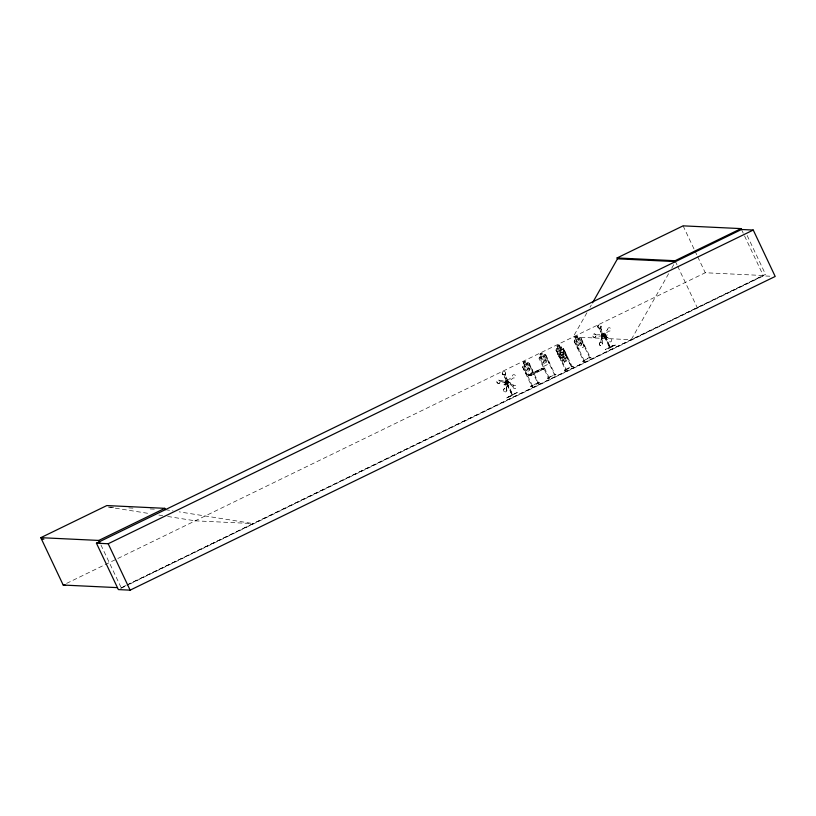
<?xml version="1.0" encoding="UTF-8"?>
<svg xmlns="http://www.w3.org/2000/svg" width="816" height="816" viewBox="0 0 816 816"><rect width="100%" height="100%" fill="white"/><g stroke="black" fill="none" stroke-linecap="round" stroke-linejoin="round"><path stroke-width="0.61" stroke-dasharray="4.08 3.06" d="M605.9 335.06L603.126 336.151L603.585 335.019L602.983 336.09L608.512 340.119A1.714 1.571 74.8 0 0 610.358 341.904A1.714 1.571 74.8 0 0 611.592 339.721A1.714 1.571 74.8 0 0 609.317 338.691L603.585 335.019L609.399 338.671M513.131 386.733L507.481 382.245L508.123 381.511L513.805 385.499L507.481 382.245L508.429 382.561M600.647 342.373L602.147 335.631L600.443 342.404A1.714 1.571 74.8 0 0 599.505 344.77A1.714 1.571 74.8 0 0 601.871 345.454A1.714 1.571 74.8 0 0 602.065 342.832L603.299 335.957L601.81 342.71M506.104 388.997C509.786 379.001 505.39 380.603 504.696 388.63A1.714 1.591 53.8 0 0 503.696 390.895A1.714 1.591 53.8 0 0 506.134 391.68A1.714 1.591 53.8 0 0 506.348 389.089L507.725 382.439M557.828 348.259L556.359 348.962L555.941 350.156L560.857 360.55L561.959 361.019L567.181 358.459M567.171 358.459L567.599 357.265L562.683 346.882L561.581 346.412L560.051 347.157L558.991 344.872L556.726 345.974L557.93 348.299L557.155 349.605L559.174 353.869L561.153 355.144L563.162 359.397L565.264 358.367L563.244 354.103L563.509 351.747L561.5 347.483L560.011 347.269L558.97 344.872M548.25 377.604C548.209 376.941 550.229 377.635 548.536 378.287L539.039 358.326L539.468 357.133L540.926 356.419L539.835 354.134L542.11 353.042L543.15 355.439L544.619 355.654L546.638 359.917L546.373 362.294L544.272 363.314L542.273 362.039L540.263 357.775L541.028 356.459L539.947 354.175L542.069 353.155M539.131 358.316L539.539 357.194L544.731 354.674L545.771 355.113L555.288 375.013C554.982 373.157 555.614 375.044 548.311 377.533M574.658 340.109L579.86 337.579L580.9 338.028L584.236 346.688L578.932 349.268L577.085 347.371L574.178 341.241L574.607 340.048L576.065 339.334L574.974 337.049L577.249 335.957L578.289 338.354M574.27 341.231L574.678 340.109M505.512 382.541C509.867 383.602 505.93 378.889 505.981 382.969M506.971 381.449L507.389 381.939M586.918 312.752L573.107 337.008L705.259 272.748L763.256 275.512L253.113 523.586M590.039 307.255L591.284 305.051M668.61 273.697L631.196 339.731L765.53 274.38L747.038 235.253M671.731 268.199L675.475 261.599L677.107 265.047M564.611 370.117L566.202 369.75L557.308 351.217L556.696 351.523L557.359 351.217M556.033 350.156L565.6 370.046C564.448 369.464 566.508 368.21 566.12 370.107L564.335 370.291L564.539 369.74M565.998 370.107L564.631 370.046M532.236 386.06L530.971 386.019L532.338 386.407M531.665 385.662C532.073 388.028 532.43 383.734 532.43 386.437L530.798 386.549L532.338 386.366M547.679 377.9L549.137 378.318L547.526 378.379M583.889 361.396L582.94 361.131M584.062 360.896L583.899 361.417M604.503 335.774L603.881 335.947L603.095 334.305L600.749 327.685A1.714 1.571 74.8 0 0 600.178 325.115A1.714 1.571 74.8 0 0 597.955 326.043A1.714 1.571 74.8 0 0 599.291 328.287L602.035 334.703L604.962 333.458L605.737 335.101M604.044 335.998L603.065 336.07L602.351 334.499L604.217 333.662L604.993 335.305L604.217 333.662M502.625 374.034L503.727 374.768L505.155 374.279A1.714 1.591 53.8 0 0 504.614 371.739A1.714 1.591 53.8 0 0 502.299 372.545A1.714 1.591 53.8 0 0 503.645 374.799L506.44 381.154M507.511 380.807L505.216 374.228M504.961 374.524L505.277 374.238A1.754 1.632 53.8 0 0 504.186 371.413A1.754 1.632 53.8 0 0 502.401 373.616L503.707 374.748M607.685 329.684A1.714 1.571 74.8 0 1 609.195 327.716A1.714 1.571 74.8 0 1 610.796 329.746A1.714 1.571 74.8 0 1 608.736 331.01L603.605 335.294L602.82 334.305L607.604 329.705M507.287 380.827L512.356 376.513A1.714 1.591 53.8 0 1 513.947 374.666A1.714 1.591 53.8 0 1 515.569 376.727A1.714 1.591 53.8 0 1 513.417 377.869L508.082 381.837L505.063 374.371M604.891 334.907C605.676 334.019 599.872 336.274 604.748 334.295M503.931 374.768L506.379 381.205L507.572 380.756M499.994 382.52A1.714 1.591 53.8 0 1 497.576 382.979A1.714 1.591 53.8 0 1 497.372 380.419A1.714 1.591 53.8 0 1 499.871 380.848L506.624 381.021L506.654 382.327M505.553 383.785L504.778 382.143L507.185 380.807L507.96 382.449L505.42 383.877M504.778 382.143L506.593 381.235L507.368 382.877L506.879 383.245M507.185 380.807L507.603 382.714M503.911 384.53L509.572 381.725L508.613 383.071L504.145 385.019L503.911 384.53L509.572 381.725M504.145 385.019L509.796 382.204M513.162 386.519L513.07 386.784A1.714 1.591 53.8 0 0 514.937 388.62A1.714 1.591 53.8 0 0 516.253 386.539A1.714 1.591 53.8 0 0 513.917 385.427L513.743 385.55M507.613 397.361C540.039 380.919 486.632 407.735 514.733 394.261M604.248 336.325L605.125 335.876L610.195 347.259L609.542 347.545L604.248 336.325L605.125 335.876M609.542 347.545L610.419 347.096M507.481 382.245L508.123 381.511L513.805 385.499M565.396 370.117L572.281 366.782L563.397 348.248L562.775 348.544L571.526 367.149L562.826 348.544L563.448 348.248M572.822 366.374C569.527 367.006 572.648 365.405 572.159 366.812M537.775 382.694L537.897 383.438L538.57 383.143L529.105 363.171L528.003 362.702L526.463 363.446L525.341 361.284L523.24 362.304L524.331 364.589L523.556 365.894L525.565 370.158L527.554 371.443L529.666 370.413L529.931 368.036L527.911 363.773L526.422 363.559L525.382 361.172L523.127 362.263L524.219 364.548L522.75 365.262L522.332 366.455L531.828 386.417L531.471 385.733L532.256 385.376M537.581 382.765L538.091 383.367M583.766 361.131C582.665 360.958 584.338 359.326 584.307 360.896C581.665 362.947 590.764 355.093 589.948 358.163L590.509 357.857L580.951 337.957M537.703 382.694L538.703 383.071L531.859 386.376M506.512 383.816L507.43 383.418L512.723 394.628L512.111 394.944L506.512 383.816L507.43 383.418M601.555 336.926L607.349 334.315L607.583 334.795L603.279 337.008L601.555 336.926L607.349 334.315M601.79 337.406L607.583 334.795M511.816 395.026L512.723 394.628M612.031 346.004L605.186 349.523L615.254 345.127L611.98 345.913L615.254 345.127M608.41 348.646L615.213 345.035M603.116 335.723L609.144 338.824M532.522 386.05L523.75 367.506L523.127 367.812M538.58 383.102L538.387 382.388M549.229 377.92L540.416 359.387L539.835 359.683M584.327 360.856L575.545 342.292L574.974 342.598M589.876 358.153L581.043 339.629L581.706 339.323M562.856 349.238L557.563 351.818L557.96 354.43M556.838 346.015L558.95 344.984M556.42 349.024L561.602 346.504M558.838 356.296L560.704 358.183L565.865 355.562L565.498 353.022M560.684 358.183L565.978 355.613L565.58 353.002M565.978 369.26L571.251 366.659M572.995 366.68L571.567 366.782L573.342 366.578L572.781 366.384M100.929 544.945L121.237 587.816L125.797 585.602M126.929 585.052L253.256 523.597L179.265 511.867M66.606 583.389L116.698 559.031M117.841 558.481L573.199 336.967L631.339 339.731L126.888 585.052M543.17 355.327L544.721 354.583L545.833 355.042M578.309 338.242L579.86 337.487L580.961 337.957M528.013 362.794L522.811 365.323L522.424 366.445L525.249 372.586L527.116 374.381M549.086 363.783L548.709 361.172L549.097 363.783L543.793 366.353L541.946 364.456M528.064 375.166L541.804 368.485L544.303 368.597L530.737 375.676L528.064 375.166L530.553 375.289L544.303 368.597M528.513 374.983L531.053 375.482L528.513 374.983L541.498 368.669L544.037 369.169L541.498 368.669M528.238 375.554L541.987 368.873L544.486 368.985M537.713 382.959L532.083 385.427M549.076 377.431L554.421 374.83M584.215 360.346L589.56 357.745M556.043 374.881L554.584 374.524L555.88 374.575M590.264 357.602L589.744 357.428L591.182 357.796M530.808 386.57L531.002 385.999M582.655 361.355L584.093 360.845M538.091 382.949L539.692 382.908L537.917 382.643L539.162 382.704M121.196 587.816L125.746 585.602M120.666 588.479L128.693 584.572M129.836 584.011L763.439 275.9L771.671 276.287M554.747 375.268L545.904 356.714L546.526 356.408M599.434 328.338L601.953 334.733L603.554 334.183L604.33 335.825M603.044 335.417L602.973 334.784M600.515 327.859L602.82 334.305M595.69 334.937L602.208 334.57L602.32 335.845L595.741 336.437A1.714 1.571 74.8 0 1 593.405 337.018A1.714 1.571 74.8 0 1 593.171 334.407A1.714 1.571 74.8 0 1 595.588 334.733L595.67 334.713A1.714 1.571 74.8 0 0 593.252 334.387A1.714 1.571 74.8 0 0 593.487 336.998A1.714 1.571 74.8 0 0 595.823 336.416M604.962 333.458L605.278 335.223M601.953 334.733L602.32 335.845M602.351 334.499L603.585 336.019L602.983 336.09M603.065 336.671A1.499 1.377 74.8 0 0 603.728 334.223A1.499 1.377 74.8 0 0 601.402 334.733A1.499 1.377 74.8 0 0 603.065 336.671L603.269 336.62A1.499 1.377 74.8 0 0 603.932 334.162A1.499 1.377 74.8 0 0 601.606 334.682A1.499 1.377 74.8 0 0 603.269 336.62M564.356 370.24L566.12 370.107M499.902 381.103L506.552 381.072M506.716 382.276L499.933 382.571A1.714 1.591 53.8 0 1 497.505 383.03A1.714 1.591 53.8 0 1 497.311 380.46A1.714 1.591 53.8 0 1 499.8 380.899M599.505 328.297L597.822 326.808A1.714 1.571 74.8 0 1 599.78 324.992A1.714 1.571 74.8 0 1 600.658 327.706M582.91 361.162L584.276 361.223M529.819 364.538L529.196 364.844L537.938 383.438M547.781 378.257L549.137 378.318M530.808 386.498L532.43 386.437M113.761 507.215L107.467 506.92L150.103 513.672M128.857 507.94L135.14 508.235M150.236 508.96L156.529 509.255M195.116 520.822L253.256 523.597M165.464 509.684L172.992 510.877M158.885 515.069L162.649 515.661M167.668 516.457L195.259 520.832M602.055 335.651L603.299 335.957M577.147 347.32L578.962 349.166M525.239 372.586L527.095 374.483L532.389 371.902L532.001 369.291M562.836 349.238L564.692 351.135M564.631 351.186L562.816 349.34L557.654 351.869L558.042 354.399M598.148 327.624L599.648 328.338L600.719 327.716A1.754 1.612 74.8 0 0 599.617 324.88A1.754 1.612 74.8 0 0 597.934 327.216M602.912 334.274L603.697 335.274M502.605 373.993L502.299 373.208M741.499 229.49L763.439 275.9M683.094 225.848L694.447 249.869M694.987 251.012L697.15 255.592M697.69 256.734L705.259 272.748M677.647 266.2L697.415 308.009M604.891 336.049L610.195 347.259M604.472 336.161L609.776 347.371M574.199 341.241L583.675 361.202M545.751 355.113L548.638 361.192M529.043 363.232L531.93 369.322M506.236 381.5L507.011 383.143M507.134 383.489L512.438 394.709M506.807 383.734L512.111 394.944M505.135 381.878L505.91 383.52M583.848 344.077L584.225 346.688M506.287 389.14A1.714 1.591 53.8 0 1 506.134 391.68A1.714 1.591 53.8 0 1 503.758 390.854A1.714 1.591 53.8 0 1 504.757 388.579M600.525 342.383A1.714 1.571 74.8 0 0 599.597 344.75A1.714 1.571 74.8 0 0 601.963 345.433A1.714 1.571 74.8 0 0 601.984 342.853M560.806 351.655C561.102 358.703 557.491 351.145 562.734 355.776C562.428 348.728 566.059 356.286 560.806 351.655M527.207 367.945C528.003 371.984 524.79 371.963 526.524 367.679L523.954 365.65L526.769 366.914C525.892 363.069 529.207 363.14 527.452 367.21C532.144 368.934 529.706 370.994 527.207 367.945M543.915 359.825C544.649 363.712 541.64 364.324 543.242 359.55C538.897 358.397 541.1 355.674 543.476 358.785C542.599 354.94 545.914 355.021 544.16 359.081C548.536 360.397 546.526 363.018 543.915 359.825M579.054 342.73C579.778 346.627 576.779 347.239 578.371 342.465C574.036 341.312 576.239 338.589 578.615 341.7C577.738 337.855 581.053 337.926 579.299 341.996C583.991 343.73 581.553 345.78 579.054 342.73M560.541 348.055L560.357 350.615C557.991 347.514 555.798 350.227 560.123 351.39L559.858 354.746L562.489 356.51C560.755 360.58 564.06 360.652 563.183 356.806C565.549 359.917 567.742 357.194 563.417 356.041L563.683 352.685L561.051 350.921L561.286 347.698L560.541 348.055M560.286 353.308L560.031 355.684L562.04 359.948L563.53 360.152L564.57 362.549L566.814 361.457L565.61 359.132L566.386 357.826L564.366 353.563L562.377 352.277L560.378 348.034L558.277 349.054L560.296 353.318L562.387 352.298L560.286 353.308M581.777 342.832L581.512 345.199L579.401 346.229L577.412 344.944L575.402 340.68L576.167 339.374L575.086 337.09L577.208 336.07L578.269 338.354L579.758 338.569L581.777 342.832M505.726 381.439L506.144 383.347L505.726 381.439M563.244 354.103L561.153 355.133L563.254 354.124M565.784 360.458L564.437 361.111L564.794 361.876L566.151 361.223L565.784 360.458M558.746 345.556L557.389 346.208L557.756 346.973L559.103 346.31L558.746 345.556M525.147 361.845L523.801 362.498L524.158 363.263L525.514 362.6L525.147 361.845M541.855 353.716L540.508 354.379L540.865 355.133L542.222 354.481L541.855 353.716M576.994 336.631L575.647 337.283L576.004 338.048L577.351 337.396L576.994 336.631M526.789 364.324L524.678 365.344L526.697 369.607L528.799 368.587L526.789 364.324M543.497 356.194L541.385 357.224L543.405 361.488L545.506 360.458L543.497 356.194M578.636 339.109L576.524 340.139L578.544 344.403L580.645 343.373L578.636 339.109M505.716 381.592A1.499 1.387 53.8 0 0 507.817 383.081A1.499 1.387 53.8 0 0 507.909 380.562A1.499 1.387 53.8 0 0 505.716 381.592M505.879 381.47A1.499 1.387 53.8 0 0 507.98 382.969A1.499 1.387 53.8 0 0 508.072 380.45A1.499 1.387 53.8 0 0 505.879 381.47"/><path stroke-width="1.22" d="M592.528 302.848L617.477 258.825L617.059 257.958L683.094 225.848L741.091 228.613L741.499 229.49L753.26 230.051L775.2 276.461L130.132 590.152L118.371 589.591L96.441 543.181L741.499 229.49M65.627 585.215L63.199 585.052L40.8 537.673L106.825 505.563L164.832 508.327L165.332 509.674M40.8 537.673L98.797 540.437L164.832 508.327M617.059 257.958L675.056 260.722L741.091 228.613M96.441 543.181L108.191 543.742L753.26 230.051M617.477 258.825L675.475 261.599L675.056 260.722M63.199 585.052L117.412 587.632M41.443 539.029L43.87 539.192M108.191 543.742L130.132 590.152M98.797 540.437L99.868 542.691"/></g></svg>
